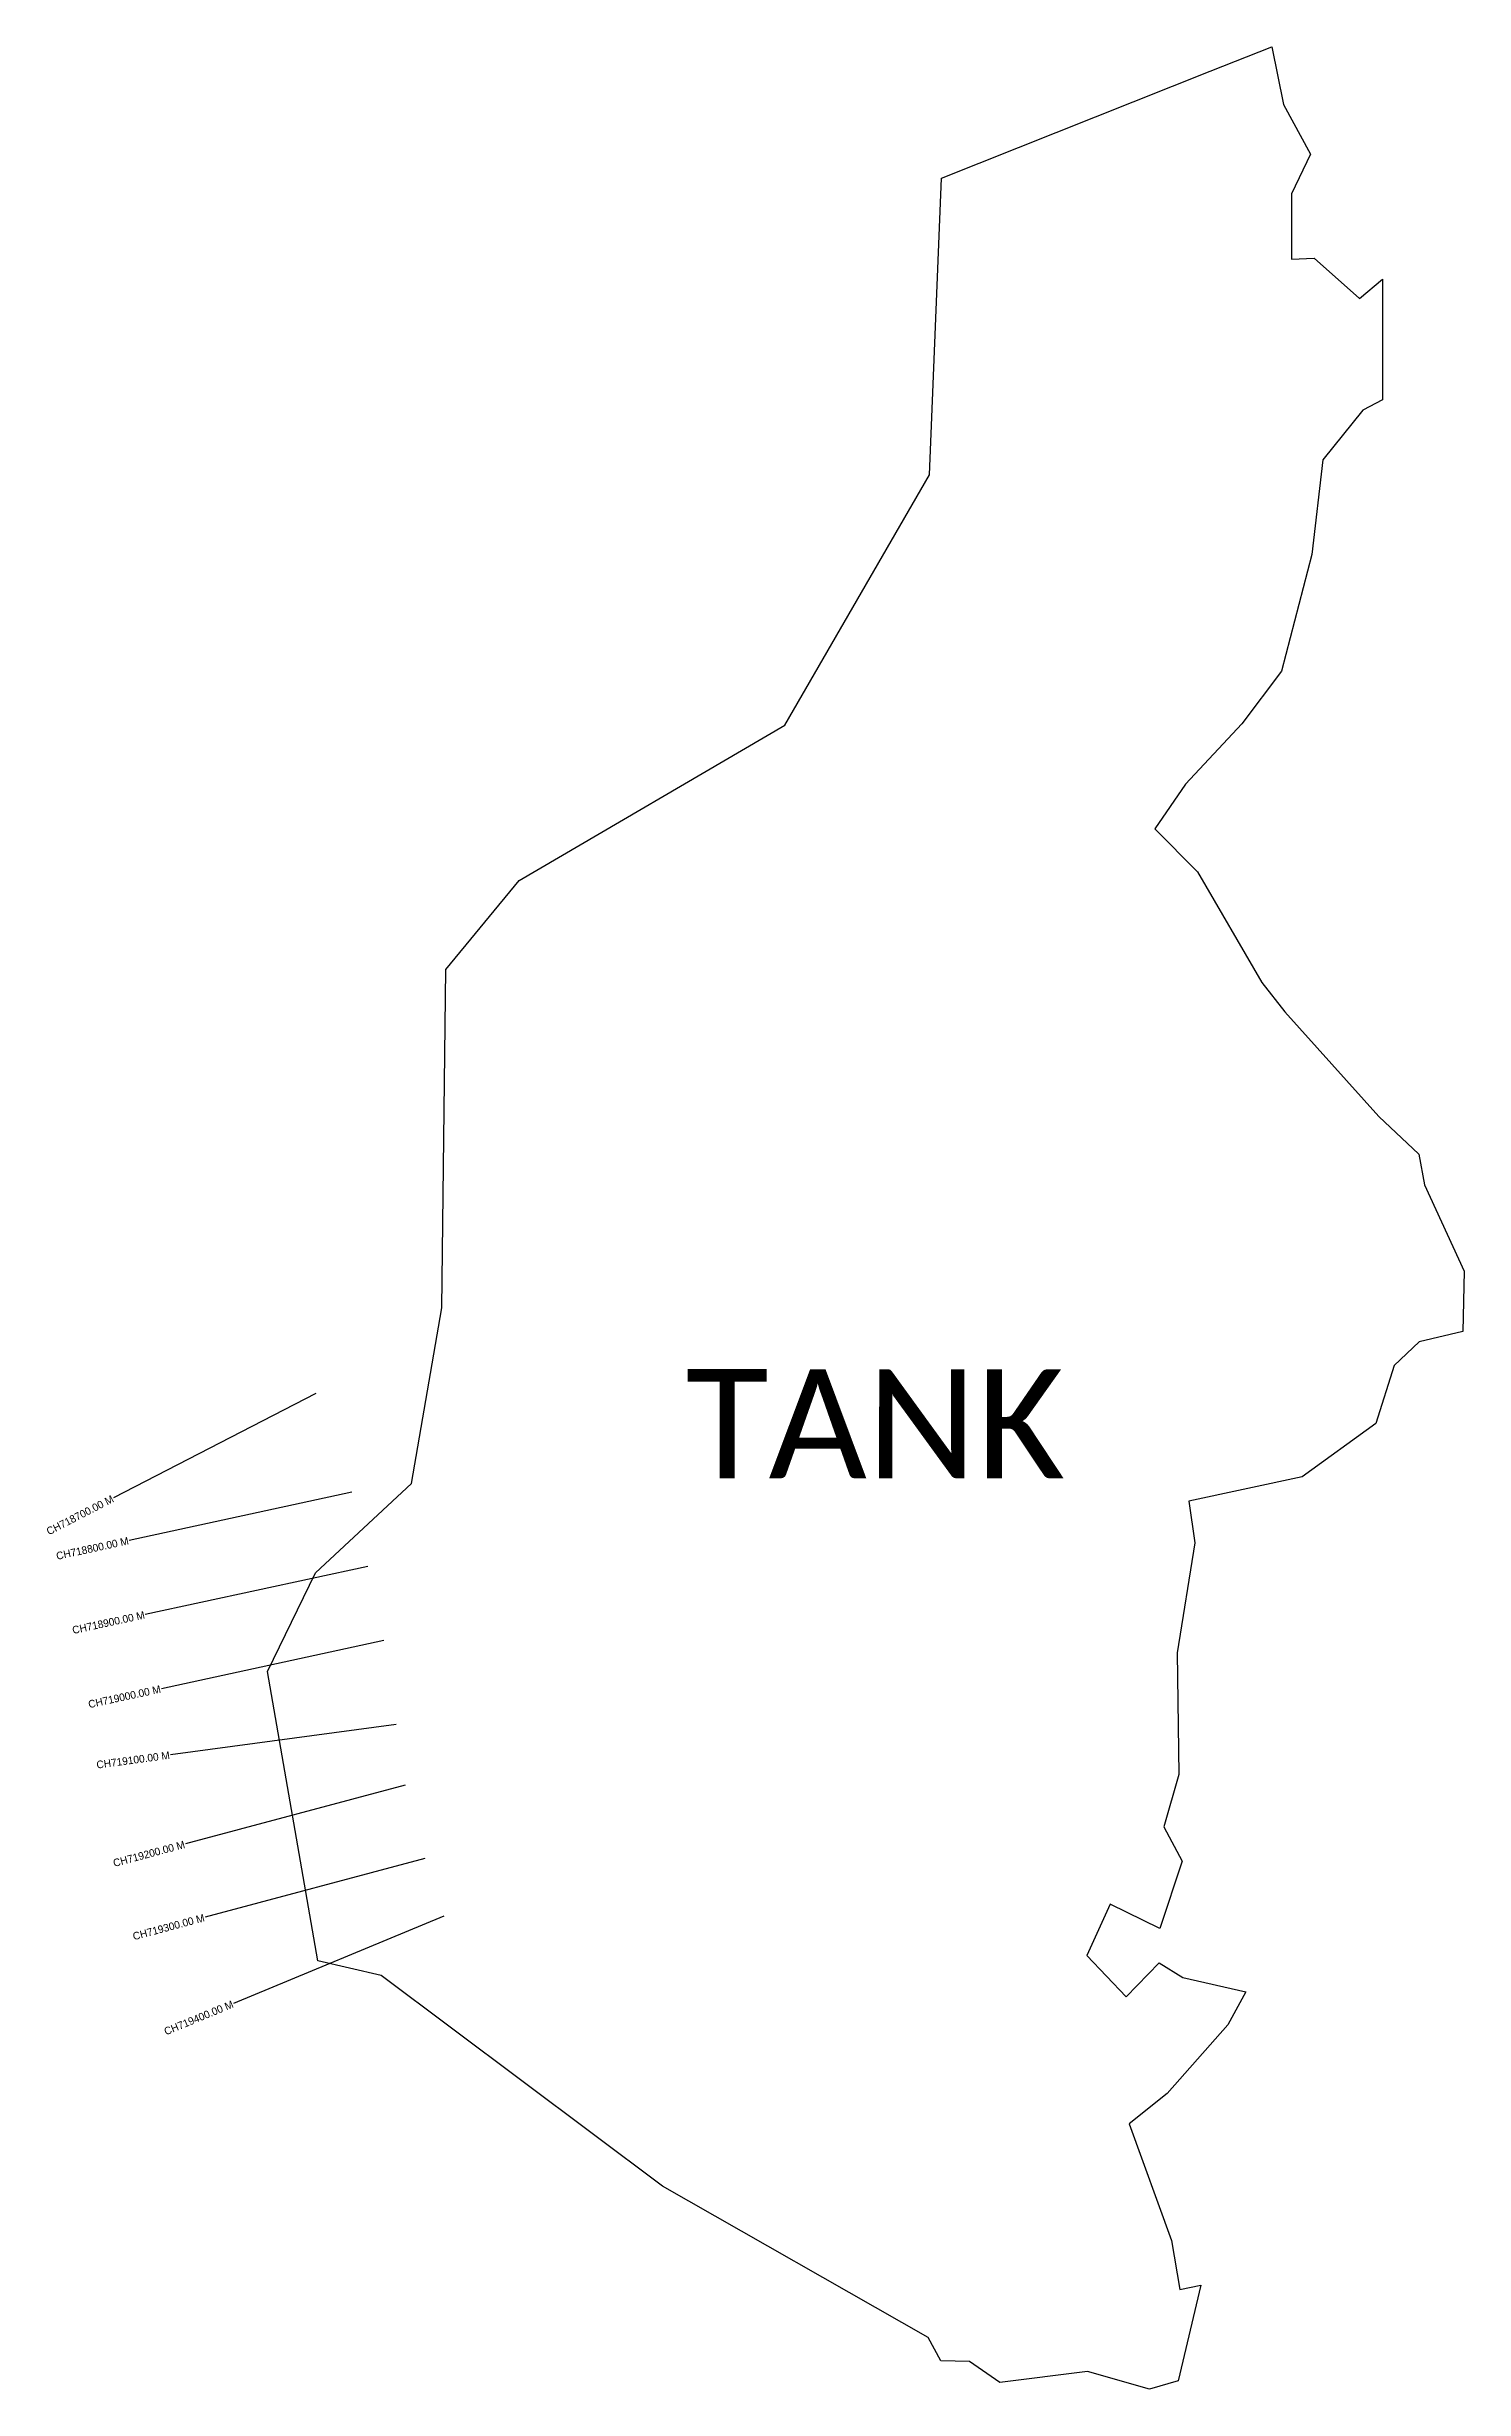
# Model space of a CAD drawing. Header units: metres. Extents: x 355573 to 357442, y 1745371 to 1748458.
import ezdxf
from ezdxf.enums import TextEntityAlignment as Align

# ---------------------------------------------------------------- set-up
doc = ezdxf.new("R2010")
doc.units = ezdxf.units.M
for name, color, linetype in [('CS', 134, 'Continuous'), ('CSMark', 6, 'Continuous'), ('VILLAGE NAME', 250, 'Continuous')]:
    doc.layers.add(name, color=color, linetype=linetype)

msp = doc.modelspace()

# ---------------------------------------------------------------- linework, layer by layer
at = {"color": 6}
for points in [[(357203.3, 1748381.8), (357239.2, 1748316.1), (357213.9, 1748264.1), (357213.8, 1748177.7), (357244, 1748179.3), (357303.8, 1748126.3), (357333.8, 1748151.6), (357333.8, 1747992.6), (357307.9, 1747979), (357255.2, 1747913.7), (357240.7, 1747788.8), (357201, 1747634.9), (357148.7, 1747565.7), (357074.2, 1747486.2), (357034, 1747427.2), (357090.3, 1747370.7), (357175, 1747224.8), (357205.2, 1747186), (357329.3, 1747048.4), (357381.6, 1746998.7), (357389.2, 1746958), (357441.6, 1746844.3), (357439.7, 1746764.8), (357382.4, 1746751.1), (357349.3, 1746720.2), (357325.2, 1746643.6), (357228.1, 1746573.2), (357078.6, 1746541.5), (357086.7, 1746486.5), (357063.4, 1746341.3), (357065.4, 1746181.1), (357045.9, 1746112.2), (357069.7, 1746067), (357040.3, 1745978.2), (356974.8, 1746010.3), (356944.3, 1745942.5), (356995.9, 1745888), (357039.4, 1745933.2), (357070.7, 1745913.7), (357153.7, 1745894.7), (357130.1, 1745851.2), (357050.3, 1745760.6), (356999.8, 1745720.7), (357055.9, 1745567), (357066.9, 1745502.6), (357094.5, 1745508.4), (357064.8, 1745382.3), (357026.7, 1745371.2), (356945, 1745394.4), (356829.7, 1745380), (356789.4, 1745407.6), (356751.8, 1745408.5), (356735.3, 1745439.5), (356385, 1745638.8), (356014.3, 1745916.4), (355930.8, 1745935.6), (355864.5, 1746316.8), (355927.5, 1746447.1), (356053.9, 1746564.4), (356094, 1746796.2), (356099.5, 1747242.1), (356196.2, 1747359), (356546.3, 1747564), (356736.9, 1747893.6), (356752.8, 1748284.6), (357106.9, 1748425.5), (357187.9, 1748457.7)], [(357187.9, 1748457.7), (357203.3, 1748381.8)]]:
    msp.add_lwpolyline(points, dxfattribs=at)
at = {"layer": 'CS'}
for p, q in [((355928, 1746683.3), (355661.4, 1746545.8)), ((355975.3, 1746553.1), (355682.1, 1746489.7)), ((355996.5, 1746455.4), (355703.2, 1746391.9)), ((356017.6, 1746357.6), (355724.4, 1746294.2)), ((356033.8, 1746246.9), (355736.4, 1746207)), ((356045.9, 1746167.1), (355756.1, 1746089.6)), ((356071.8, 1746070.5), (355782, 1745993)), ((356096.7, 1745994.3), (355819.5, 1745879.6))]:
    msp.add_line(p, q, dxfattribs=at)

# ---------------------------------------------------------------- texts
at = {"layer": 'CSMark'}
for s, rotation, p in [('CH718700.00 M', 27.2765, (355660.5, 1746545.3)), ('CH718800.00 M', 12.2112, (355681.1, 1746489.4)), ('CH718900.00 M', 12.2112, (355702.3, 1746391.7)), ('CH719000.00 M', 12.2112, (355723.4, 1746294)), ('CH719100.00 M', 7.6475, (355735.4, 1746206.8)), ('CH719200.00 M', 14.9804, (355755.1, 1746089.3)), ('CH719300.00 M', 14.9804, (355781, 1745992.7)), ('CH719400.00 M', 22.4797, (355818.6, 1745879.2))]:
    msp.add_text(s, height=10, rotation=rotation, dxfattribs=at).set_placement(p, align=Align.MIDDLE_RIGHT)
at = {"layer": 'VILLAGE NAME', "insert": (356415.6, 1746715.3), "char_height": 143.7, "attachment_point": 1, "rotation": 359.9793}
msp.add_mtext_dynamic_manual_height_columns('{\\fCalibri|b0|i0|c0|p34;TANK}', width=1418, gutter_width=718.5, heights=[0], dxfattribs=at)

doc.saveas('drawing.dxf')
